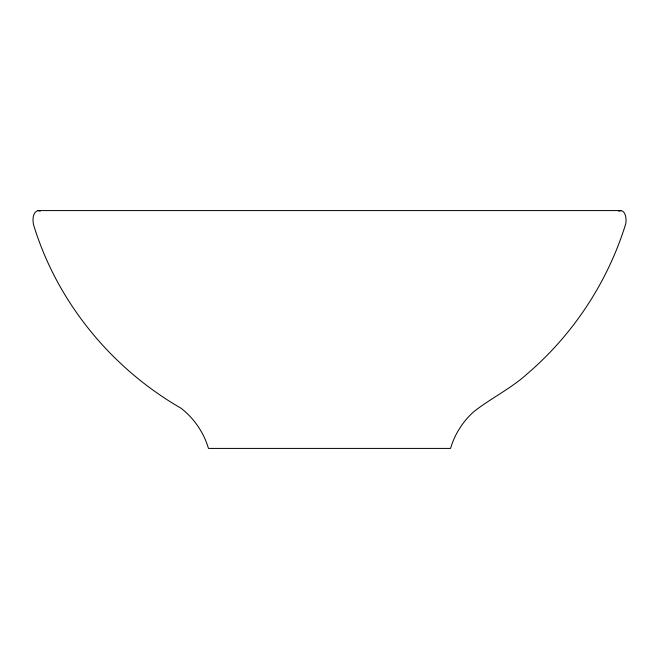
<?xml version="1.0" encoding="UTF-8"?>
<svg xmlns="http://www.w3.org/2000/svg" width="659" height="659" viewBox="0 0 659 659"><rect width="100%" height="100%" fill="white"/><g stroke="black" fill="none" stroke-linecap="round" stroke-linejoin="round"><path stroke-width="0.99" d="M618.727 211.177C625.844 208.302 627.055 220.51 625.375 224.991C607.433 282.373 573.305 334.237 527.719 373.422C511.409 388.332 491.441 397.921 474.167 411.373C463.013 421.183 454.735 434.174 450.542 448.417L208.458 448.417C203.812 432.584 194.076 418.317 181.019 408.218C111.371 368.126 57.144 302.151 33.625 224.991C32.439 220.468 32.489 211.959 38.057 210.583L620.943 210.583M38.057 210.583L40.273 211.177"/></g></svg>
